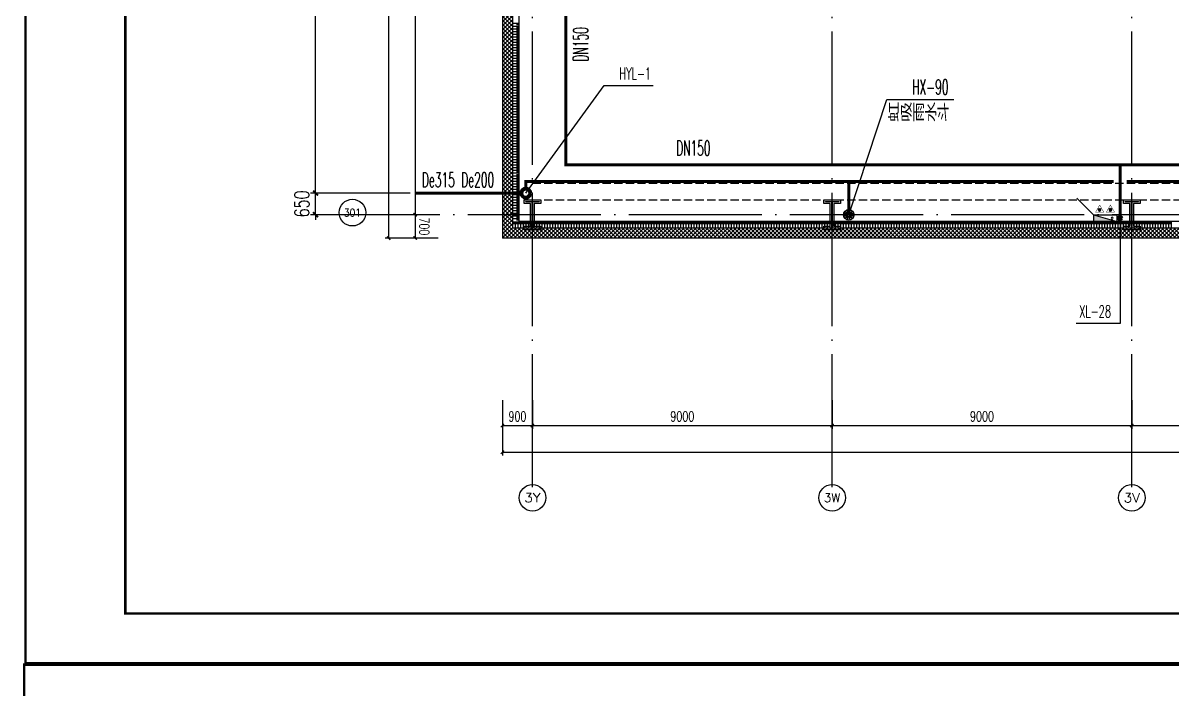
# Model space of a CAD drawing. Extents: x -452079 to 117456, y 3902 to 836955.
# Drawn here: x -328156 to -293645, y 534683 to 554677 of the extents above; entities that cross this region are included whole.
import ezdxf
from ezdxf.enums import TextEntityAlignment as Align

# ---------------------------------------------------------------- set-up
doc = ezdxf.new("R2010")
doc.units = 0
doc.header["$LTSCALE"] = 1000
doc.header["$MEASUREMENT"] = 0
for name, pattern in [('DASH', [0.35, 0.25, -0.1]), ('DOTE', [2.42, 2, -0.2, 0.02, -0.2]), ('DOTE_30', [0.726, 0.6, -0.06, 0.006, -0.06])]:
    doc.linetypes.add(name, pattern=pattern)
for name, color, linetype in [('0-cxFrame', 155, 'Continuous'), ('99平面图例外参$0$A-HATCH-2', 251, 'Continuous'), ('A-AXIS-D', 1, 'Continuous'), ('A-AXIS-DOTE', 14, 'DOTE'), ('A-HATCH-2', 251, 'Continuous'), ('A-LIN-V', 9, 'Continuous'), ('A-WINDOW', 140, 'Continuous'), ('AS-COLN', 6, 'Continuous'), ('AS-WALL', 40, 'Continuous'), ('DIM_消防', 1, 'Continuous'), ('DIM_雨水', 4, 'Continuous'), ('PUB_HATCH', 8, 'Continuous'), ('PUB_TEXT', 7, 'Continuous'), ('SB_ZF消火栓', 10, 'Continuous'), ('SB_ZF消火栓M', 10, 'Continuous'), ('TEXT_消防', 1, 'Continuous'), ('TEXT_雨水', 4, 'Continuous'), ('TWT_DIM', 3, 'Continuous'), ('WALL', 2, 'Continuous'), ('文本', 4, 'Continuous'), ('虹吸雨水斗', 6, 'Continuous')]:
    doc.layers.add(name, color=color, linetype=linetype)
for name, color, linetype, lineweight in [('0-cxText', 131, 'Continuous', 25), ('Gps-ZF消防', 1, 'TG_X', 60), ('Gps-ZF雨水', 4, 'DOTE_30', 60), ('LG-ZF消防', 1, 'Continuous', 60), ('LG-ZF雨水', 4, 'Continuous', 60)]:
    doc.layers.add(name, color=color, linetype=linetype, lineweight=lineweight)
doc.styles.add('_TCH_AXIS', font='COMPLEX', dxfattribs={"bigfont": 'GBCBIG'})
doc.styles.add('_TCH_DIM', font='SIMPLEX', dxfattribs={"width": 0.75, "bigfont": '@1HZTXT'})
doc.styles.add('_TCH_DIM_T3', font='SIMPLEX', dxfattribs={"width": 0.705882, "bigfont": 'GBCBIG'})
doc.styles.add('_TWT_PIPEDN', font='SIMPLEX', dxfattribs={"width": 0.65, "height": 3.5, "bigfont": 'HZTXT'})
doc.styles.add('_TWT_SERIAL', font='SIMPLEX', dxfattribs={"width": 0.8, "height": 3, "bigfont": 'HZTXT'})
doc.styles.add('A-DIM_T3', font='SIMPLEX', dxfattribs={"width": 0.705882, "bigfont": 'GBCBIG'})
doc.styles.add('cx_tuming', font='')
doc.styles.add('cx_tuqian1', font='')
doc.styles.add('TG_LINETYPE', font='SIMPLEX', dxfattribs={"width": 0.8, "height": 3.5, "bigfont": 'HZTXT'})
doc.styles.add('黑体', font='', dxfattribs={"height": 12})
doc.styles.get('cx_tuming').set_extended_font_data('SimHei')
doc.styles.get('cx_tuqian1').set_extended_font_data('SimSun')
doc.styles.get('黑体').set_extended_font_data('SimHei')
doc.linetypes.add('TG_X', pattern='A,5,-0.3,["X",TG_LINETYPE,S=0.1,R=0,X=-0.23,Y=-0.15],0', length=5.3)
doc.dimstyles.new('_TCH_ARCH&&100', dxfattribs={"dimtxt": 297.5, "dimasz": 100, "dimexe": 100, "dimexo": 100, "dimgap": 126.25, "dimtad": 1, "dimdec": 0, "dimzin": 0, "dimdsep": 46, "dimtxsty": '_TCH_DIM_T3', "dimblk": 'ARCHTICK', "dimcen": 0.09, "dimclrt": 7, "dimazin": 2, "dimtfac": 1, "dimtdec": 0, "dimtix": 1, "dimtmove": 2, "dimatfit": 3, "dimfxl": 0, "dimtolj": 1, "dimtzin": 0, "dimarcsym": 0})
doc.dimstyles.new('_TCH_ARCH&&150', dxfattribs={"dimtxt": 446.25, "dimasz": 150, "dimexe": 150, "dimexo": 150, "dimgap": 189.375, "dimtad": 1, "dimdec": 0, "dimzin": 0, "dimdsep": 46, "dimtxsty": '_TCH_DIM_T3', "dimblk": 'ARCHTICK', "dimcen": 0.09, "dimclrt": 7, "dimazin": 2, "dimtfac": 1, "dimtdec": 0, "dimtix": 1, "dimtmove": 2, "dimatfit": 3, "dimfxl": 0, "dimtolj": 1, "dimtzin": 0, "dimarcsym": 0})
doc.dimstyles.new('A-DIM&&100', dxfattribs={"dimtxt": 297.5, "dimasz": 100, "dimexe": 100, "dimexo": 100, "dimgap": 126.25, "dimtad": 1, "dimdec": 0, "dimzin": 0, "dimdsep": 46, "dimtxsty": 'A-DIM_T3', "dimblk": 'ARCHTICK', "dimcen": 0.09, "dimclrt": 7, "dimazin": 2, "dimtfac": 1, "dimtdec": 0, "dimtix": 1, "dimtmove": 2, "dimatfit": 3, "dimfxl": 0, "dimtolj": 1, "dimtzin": 0, "dimarcsym": 0})
pattern_1 = [(45, (321432.36, -540023.96), (-60.000061, 60.000061), []), (135, (321432.36, -540023.96), (-60.000061, -60.000061), [])]

# ---------------------------------------------------------------- blocks, each defined once
blk = doc.blocks.new('_ArchTick')
at = {"color": 0, "linetype": 'ByBlock', "const_width": 0.4}
blk.add_lwpolyline([(-0.5, -0.5), (0.5, 0.5)], dxfattribs=at)
blk = doc.blocks.new('*D345')
at = {"layer": 'A-AXIS-D', "color": 0, "lineweight": -2, "transparency": 16777216}
for p, q in [((7618, 3326), (7618, 2468)), ((8518, 3326), (8518, 2468)), ((7618, 2568), (8518, 2568))]:
    blk.add_line(p, q, dxfattribs=at)
at = {"layer": 'A-AXIS-D', "color": 0, "lineweight": -2, "transparency": 16777216, "xscale": 100, "yscale": 100, "zscale": 100, "rotation": 180}
blk.add_blockref('_ArchTick', (7618, 2568), dxfattribs=at)
at = {"layer": 'A-AXIS-D', "color": 0, "lineweight": -2, "transparency": 16777216, "xscale": 100, "yscale": 100, "zscale": 100}
blk.add_blockref('_ArchTick', (8518, 2568), dxfattribs=at)
at = {"layer": 'A-AXIS-D', "color": 7, "transparency": 16777216, "insert": (8068, 2843), "char_height": 297.5, "attachment_point": 5, "style": '_TCH_DIM_T3'}
blk.add_mtext('\\A1;900', dxfattribs=at)
blk = doc.blocks.new('*D346')
at = {"layer": 'A-AXIS-D', "color": 0, "lineweight": -2, "transparency": 16777216}
for p, q in [((8518, 3326), (8518, 2468)), ((17518, 3326), (17518, 2468)), ((8518, 2568), (17518, 2568))]:
    blk.add_line(p, q, dxfattribs=at)
at = {"layer": 'A-AXIS-D', "color": 0, "lineweight": -2, "transparency": 16777216, "xscale": 100, "yscale": 100, "zscale": 100, "rotation": 180}
blk.add_blockref('_ArchTick', (8518, 2568), dxfattribs=at)
at = {"layer": 'A-AXIS-D', "color": 0, "lineweight": -2, "transparency": 16777216, "xscale": 100, "yscale": 100, "zscale": 100}
blk.add_blockref('_ArchTick', (17518, 2568), dxfattribs=at)
at = {"layer": 'A-AXIS-D', "color": 7, "transparency": 16777216, "insert": (13018, 2843), "char_height": 297.5, "attachment_point": 5, "style": '_TCH_DIM_T3'}
blk.add_mtext('\\A1;9000', dxfattribs=at)
blk = doc.blocks.new('*D347')
at = {"layer": 'A-AXIS-D', "color": 0, "lineweight": -2, "transparency": 16777216}
for p, q in [((17518, 3326), (17518, 2468)), ((26518, 3326), (26518, 2468)), ((17518, 2568), (26518, 2568))]:
    blk.add_line(p, q, dxfattribs=at)
at = {"layer": 'A-AXIS-D', "color": 0, "lineweight": -2, "transparency": 16777216, "xscale": 100, "yscale": 100, "zscale": 100, "rotation": 180}
blk.add_blockref('_ArchTick', (17518, 2568), dxfattribs=at)
at = {"layer": 'A-AXIS-D', "color": 0, "lineweight": -2, "transparency": 16777216, "xscale": 100, "yscale": 100, "zscale": 100}
blk.add_blockref('_ArchTick', (26518, 2568), dxfattribs=at)
at = {"layer": 'A-AXIS-D', "color": 7, "transparency": 16777216, "insert": (22018, 2843), "char_height": 297.5, "attachment_point": 5, "style": '_TCH_DIM_T3'}
blk.add_mtext('\\A1;9000', dxfattribs=at)
blk = doc.blocks.new('*D348')
at = {"layer": 'A-AXIS-D', "color": 0, "lineweight": -2, "transparency": 16777216}
for p, q in [((26518, 3326), (26518, 2468)), ((30518, 3326), (30518, 2468)), ((26518, 2568), (30518, 2568))]:
    blk.add_line(p, q, dxfattribs=at)
at = {"layer": 'A-AXIS-D', "color": 0, "lineweight": -2, "transparency": 16777216, "xscale": 100, "yscale": 100, "zscale": 100, "rotation": 180}
blk.add_blockref('_ArchTick', (26518, 2568), dxfattribs=at)
at = {"layer": 'A-AXIS-D', "color": 0, "lineweight": -2, "transparency": 16777216, "xscale": 100, "yscale": 100, "zscale": 100}
blk.add_blockref('_ArchTick', (30518, 2568), dxfattribs=at)
at = {"layer": 'A-AXIS-D', "color": 7, "transparency": 16777216, "insert": (28518, 2843), "char_height": 297.5, "attachment_point": 5, "style": '_TCH_DIM_T3'}
blk.add_mtext('\\A1;4000', dxfattribs=at)
blk = doc.blocks.new('*D341')
at = {"layer": 'A-AXIS-D', "color": 0, "lineweight": -2, "transparency": 16777216}
for p, q in [((5683, 26846), (4897, 26846)), ((4997, 26846), (4997, 8896)), ((5683, 8896), (4897, 8896))]:
    blk.add_line(p, q, dxfattribs=at)
at = {"layer": 'A-AXIS-D', "color": 0, "lineweight": -2, "transparency": 16777216, "xscale": 100, "yscale": 100, "zscale": 100}
for p, rotation in [((4997, 26846), 90), ((4997, 8896), 270)]:
    blk.add_blockref('_ArchTick', p, dxfattribs=dict(at, rotation=rotation))
at = {"layer": 'A-AXIS-D', "color": 7, "transparency": 16777216, "insert": (5272, 17871), "char_height": 297.5, "attachment_point": 5, "rotation": 270, "style": 'A-DIM_T3'}
blk.add_mtext('\\A1;17950', dxfattribs=at)
blk = doc.blocks.new('*D342')
at = {"layer": 'A-AXIS-D', "color": 0, "lineweight": -2, "transparency": 16777216}
for p, q in [((5683, 8896), (4897, 8896)), ((4997, 8896), (4997, 8196)), ((5683, 8196), (4897, 8196))]:
    blk.add_line(p, q, dxfattribs=at)
at = {"layer": 'A-AXIS-D', "color": 0, "lineweight": -2, "transparency": 16777216, "xscale": 100, "yscale": 100, "zscale": 100}
for p, rotation in [((4997, 8896), 90), ((4997, 8196), 270)]:
    blk.add_blockref('_ArchTick', p, dxfattribs=dict(at, rotation=rotation))
at = {"layer": 'A-AXIS-D', "color": 7, "transparency": 16777216, "insert": (5272, 8546), "char_height": 297.5, "attachment_point": 5, "rotation": 270, "style": 'A-DIM_T3'}
blk.add_mtext('\\A1;700', dxfattribs=at)
blk = doc.blocks.new('*D369')
at = {"layer": 'A-AXIS-D', "color": 0, "lineweight": -2, "transparency": 16777216}
for p, q in [((7618, 3226), (7618, 1668)), ((193318, 3226), (193318, 1668)), ((7618, 1768), (193318, 1768))]:
    blk.add_line(p, q, dxfattribs=at)
at = {"layer": 'A-AXIS-D', "color": 0, "lineweight": -2, "transparency": 16777216, "xscale": 100, "yscale": 100, "zscale": 100, "rotation": 180}
blk.add_blockref('_ArchTick', (7618, 1768), dxfattribs=at)
at = {"layer": 'A-AXIS-D', "color": 0, "lineweight": -2, "transparency": 16777216, "xscale": 100, "yscale": 100, "zscale": 100}
blk.add_blockref('_ArchTick', (193318, 1768), dxfattribs=at)
at = {"layer": 'A-AXIS-D', "color": 7, "transparency": 16777216, "insert": (100468, 2043), "char_height": 297.5, "attachment_point": 5, "style": '_TCH_DIM_T3'}
blk.add_mtext('\\A1;185700', dxfattribs=at)
blk = doc.blocks.new('*D370')
at = {"layer": 'A-AXIS-D', "color": 0, "lineweight": -2, "transparency": 16777216}
for p, q in [((5583, 81396), (4097, 81396)), ((4197, 81396), (4197, 8196)), ((5583, 8196), (4097, 8196))]:
    blk.add_line(p, q, dxfattribs=at)
at = {"layer": 'A-AXIS-D', "color": 0, "lineweight": -2, "transparency": 16777216, "xscale": 100, "yscale": 100, "zscale": 100}
for p, rotation in [((4197, 81396), 90), ((4197, 8196), 270)]:
    blk.add_blockref('_ArchTick', p, dxfattribs=dict(at, rotation=rotation))
at = {"layer": 'A-AXIS-D', "color": 7, "transparency": 16777216, "insert": (4472, 44796), "char_height": 297.5, "attachment_point": 5, "rotation": 270, "style": 'A-DIM_T3'}
blk.add_mtext('\\A1;73200', dxfattribs=at)
blk = doc.blocks.new('4324324')
at = {"layer": 'A-HATCH-2', "color": 8, "linetype": 'DASH'}
for p, q in [((-312854, 549870), (-138054, 549870)), ((-312854, 549370), (-138054, 549370))]:
    blk.add_line(p, q, dxfattribs=at)
blk = doc.blocks.new('w42343243')
at = {"layer": 'A-HATCH-2', "color": 2}
blk.add_lwpolyline([(-165104, 621070), (-164604, 621070), (-164604, 620958), (-164800, 620958), (-164800, 620282), (-164604, 620282), (-164604, 620170), (-165104, 620170), (-165104, 620282), (-164908, 620282), (-164908, 620958), (-165104, 620958)], close=True, dxfattribs=at)
at = {"layer": 'AS-COLN', "color": 8}
blk.add_lwpolyline([(-165054, 621020), (-164654, 621020), (-164654, 621008), (-164850, 621008), (-164850, 620232), (-164654, 620232), (-164654, 620220), (-165054, 620220), (-165054, 620232), (-164858, 620232), (-164858, 621008), (-165054, 621008)], close=True, dxfattribs=at)
blk = doc.blocks.new('42343')
at = {"layer": 'A-WINDOW'}
for p in [(-148000, -71700), (-139000, -71700), (-130000, -71700)]:
    blk.add_blockref('w42343243', p, dxfattribs=at)
blk = doc.blocks.new('99平面图例外参$0$$LinePat$填挖边坡')
at = {"color": 8}
for p, q in [((0, 0), (0, -1500)), ((300, 0), (300, -600))]:
    blk.add_line(p, q, dxfattribs=at)
blk = doc.blocks.new('“奔腾”虹吸雨水斗')
at = {"layer": '虹吸雨水斗', "lineweight": 25}
for p, q in [((946944, 86685), (947028, 86658)), ((947028, 86641), (946944, 86614)), ((947032, 86673), (946946, 86692)), ((946946, 86607), (947032, 86625)), ((946982, 86753), (947040, 86688)), ((947040, 86611), (946982, 86546)), ((947052, 86699), (946987, 86758)), ((946987, 86541), (947052, 86600)), ((947048, 86793), (947066, 86707)), ((947066, 86592), (947048, 86506)), ((947082, 86711), (947055, 86795)), ((947055, 86504), (947082, 86587)), ((947125, 86795), (947098, 86711)), ((947098, 86587), (947125, 86504)), ((947114, 86707), (947132, 86793)), ((947132, 86506), (947114, 86592)), ((947194, 86758), (947128, 86699)), ((947128, 86600), (947194, 86541)), ((947140, 86688), (947199, 86753)), ((947199, 86546), (947140, 86611)), ((947234, 86692), (947148, 86673)), ((947148, 86625), (947234, 86607)), ((947152, 86658), (947236, 86685)), ((947236, 86614), (947152, 86641))]:
    blk.add_line(p, q, dxfattribs=at)
for radius in [150, 47.6]:
    blk.add_circle((947090, 86649), radius, dxfattribs=at)
for centre, start, end in [((947025, 86649), 291.6382, 68.3675), ((947034, 86682), 261.6382, 38.3675), ((947034, 86617), 321.6382, 98.3675), ((947057, 86706), 231.6382, 8.3675), ((947057, 86593), 351.6382, 128.3675), ((947090, 86715), 201.6382, 338.3675), ((947090, 86584), 21.6382, 158.3675), ((947123, 86706), 171.6382, 308.3675), ((947123, 86593), 51.6382, 188.3675), ((947147, 86682), 141.6382, 278.3675), ((947147, 86617), 81.6382, 218.3675), ((947155, 86649), 111.6382, 248.3675)]:
    blk.add_arc(centre, 8.82, start, end, dxfattribs=at)
blk = doc.blocks.new('A$C5D961328')
at = {"layer": 'SB_ZF消火栓', "linetype": 'Continuous'}
h = blk.add_hatch(dxfattribs=at)
h.set_pattern_fill('ANSI31', color=256, scale=129.330432, angle=270, style=0)
h.set_pattern_definition([(45, (-18410.044, -5691.868), (11.431303, -11.431303), [])])
h.paths.add_polyline_path([(228, 343), (228, 427), (153, 427), (153, 343)])
h = blk.add_hatch(dxfattribs=at)
h.set_pattern_fill('ANSI31', color=256, scale=129.330432, angle=270, style=0)
h.set_pattern_definition([(45, (-18087.504, -5691.868), (11.431303, -11.431303), [])])
h.paths.add_polyline_path([(550, 343), (550, 427), (475, 427), (475, 343)])
at = {"layer": 'SB_ZF消火栓'}
blk.add_hatch(color=256, dxfattribs=at).paths.add_polyline_path([(0, 40), (700, 40), (700, 240)])
for p, q in [((1195, 735), (700, 240)), ((700, 240), (0, 240)), ((0, 240), (0, 40)), ((700, 240), (0, 40)), ((0, 40), (700, 40)), ((700, 240), (700, 40))]:
    blk.add_line(p, q, dxfattribs=at)
at = {"layer": 'SB_ZF消火栓', "linetype": 'Continuous'}
for points, const_width in [([(312, 321), (190, 531), (69, 321), (312, 321), (190, 531)], 12.9), ([(228, 343), (228, 427), (153, 427), (153, 343), (228, 343)], 7.76), ([(634, 321), (513, 531), (392, 321), (634, 321), (513, 531)], 12.9), ([(550, 343), (550, 427), (475, 427), (475, 343), (550, 343)], 7.76)]:
    blk.add_lwpolyline(points, dxfattribs=dict(at, const_width=const_width))
at = {"layer": 'SB_ZF消火栓', "color": 1}
blk.add_circle((140, 140), 32.5, dxfattribs=at)
blk = doc.blocks.new('TK22.A0+1 L(Dragon)')
at = {"layer": '0-cxFrame', "color": 7, "const_width": 0.5}
blk.add_lwpolyline([(0, 0), (-1485, 0), (-1485, 841), (0, 841)], close=True, dxfattribs=at)
at = {"layer": '0-cxFrame', "const_width": 0.5}
blk.add_lwpolyline([(-80, 10), (-1465, 10), (-1465, 831), (-80, 831)], close=True, dxfattribs=at)
at = {"style": '黑体', "flags": 4}
blk.add_attdef('图幅', text='', height=3.3, dxfattribs=at).set_placement((-40, 3), align=Align.RIGHT)
at = {"layer": '0-cxText', "flags": 4}
for tag, height, style, p in [('建设单位', 3.5, 'cx_tuming', (-45, 240)), ('项目名称', 3.5, 'cx_tuming', (-45, 210)), ('子项名称', 3.5, 'cx_tuming', (-45, 180)), ('工程编号', 3.3, 'cx_tuqian1', (-35, 165)), ('图名1', 3.5, 'cx_tuming', (-45, 87)), ('图名2', 3.5, 'cx_tuming', (-45, 79)), ('图名3', 3.5, 'cx_tuming', (-45, 71)), ('出图日期', 3.3, 'cx_tuqian1', (-39, 60)), ('专业', 3.3, 'cx_tuqian1', (-55, 52)), ('版次', 3.3, 'cx_tuqian1', (-20, 44)), ('图号', 3.3, 'cx_tuqian1', (-55, 44))]:
    blk.add_attdef(tag, text='', height=height, dxfattribs=dict(at, style=style)).set_placement(p, align=Align.MIDDLE)
blk = doc.blocks.new('*D445')
at = {"layer": 'TWT_DIM', "color": 0, "lineweight": -2, "transparency": 16777216}
for p, q in [((-316526, 566220), (-319519, 566220)), ((-319369, 549570), (-319369, 566220)), ((-316526, 549570), (-319519, 549570))]:
    blk.add_line(p, q, dxfattribs=at)
at = {"layer": 'TWT_DIM', "color": 0, "lineweight": -2, "transparency": 16777216, "xscale": 150, "yscale": 150, "zscale": 150}
for p, rotation in [((-319369, 566220), 90), ((-319369, 549570), 270)]:
    blk.add_blockref('_ArchTick', p, dxfattribs=dict(at, rotation=rotation))
at = {"layer": 'TWT_DIM', "color": 7, "transparency": 16777216, "insert": (-319782, 557895), "char_height": 446.2, "attachment_point": 5, "rotation": 90, "style": '_TCH_DIM_T3'}
blk.add_mtext('\\A1;16650', dxfattribs=at)
blk = doc.blocks.new('*D446')
at = {"layer": 'TWT_DIM', "color": 0, "lineweight": -2, "transparency": 16777216}
for p, q in [((-316526, 549570), (-319519, 549570)), ((-319369, 549570), (-319369, 549720)), ((-319369, 548920), (-319369, 549570)), ((-316526, 548920), (-319519, 548920)), ((-319369, 548920), (-319369, 548770))]:
    blk.add_line(p, q, dxfattribs=at)
at = {"layer": 'TWT_DIM', "color": 0, "lineweight": -2, "transparency": 16777216, "xscale": 150, "yscale": 150, "zscale": 150}
for p, rotation in [((-319369, 549570), 270), ((-319369, 548920), 90)]:
    blk.add_blockref('_ArchTick', p, dxfattribs=dict(at, rotation=rotation))
at = {"layer": 'TWT_DIM', "color": 7, "transparency": 16777216, "insert": (-319782, 549245), "char_height": 446.2, "attachment_point": 5, "rotation": 90, "style": '_TCH_DIM_T3'}
blk.add_mtext('\\A1;650', dxfattribs=at)
blk = doc.blocks.new('A$C515E426B')
at = {"layer": 'PUB_HATCH'}
h = blk.add_hatch(dxfattribs=at)
h.set_pattern_fill('多孔材料', color=256, scale=30, style=0)
h.set_pattern_definition(pattern_1)
h.paths.add_polyline_path([(7618.2, 24846), (7618.2, 8196), (7918.2, 8496), (7918.2, 24846)])
h = blk.add_hatch(dxfattribs=at)
h.set_pattern_fill('多孔材料', color=256, scale=30, style=0)
h.set_pattern_definition(pattern_1)
h.paths.add_polyline_path([(40218.2, 8196), (39918.2, 8496), (7918.2, 8496), (7618.2, 8196)])
at = {"layer": 'A-AXIS-D'}
for centre in [(3111.5, 8960.3), (8518.2, 400), (17518.2, 400), (26518.2, 400)]:
    blk.add_circle(centre, 400, dxfattribs=at)
at = {"layer": 'A-AXIS-DOTE', "color": 8, "ltscale": 2}
for p, q in [((8518.2, 716), (8518.2, 86931)), ((17518.2, 716), (17518.2, 86200)), ((26518.2, 716), (26518.2, 86200)), ((199332.4, 8896), (3362.4, 8896))]:
    blk.add_line(p, q, dxfattribs=at)
at = {"layer": 'A-LIN-V'}
for p, q in [((8118.2, 8696), (8118.2, 27230.2)), ((39318.2, 8696), (8118.2, 8696))]:
    blk.add_line(p, q, dxfattribs=at)
at = {"layer": 'AS-WALL'}
for p, q in [((7618.2, 24846), (7618.2, 8196)), ((7918.2, 24846), (7918.2, 8496)), ((39918.2, 8496), (7918.2, 8496)), ((40218.2, 8196), (7618.2, 8196))]:
    blk.add_line(p, q, dxfattribs=at)
at = {"layer": '99平面图例外参$0$A-HATCH-2', "color": 203, "xscale": 0.1337246376890766, "yscale": 0.1333333333333333, "zscale": 0.1333333333333333, "rotation": 270.0000000008202}
for p in [(8118.2, 14633.4), (8118.2, 14553.1), (8118.2, 14472.9), (8118.2, 14392.7), (8118.2, 14312.4), (8118.2, 14232.2), (8118.2, 14152), (8118.2, 14071.7), (8118.2, 13991.5), (8118.2, 13911.2), (8118.2, 13831), (8118.2, 13750.8), (8118.2, 13670.5), (8118.2, 13590.3), (8118.2, 13510.1), (8118.2, 13429.8), (8118.2, 13349.6), (8118.2, 13269.4), (8118.2, 13189.1), (8118.2, 13108.9), (8118.2, 13028.7), (8118.2, 12948.4), (8118.2, 12868.2), (8118.2, 12788), (8118.2, 12707.7), (8118.2, 12627.5), (8118.2, 12547.3), (8118.2, 12467), (8118.2, 12386.8), (8118.2, 12306.6), (8118.2, 12226.3), (8118.2, 12146.1), (8118.2, 12065.8), (8118.2, 11985.6), (8118.2, 11905.4), (8118.2, 11825.1), (8118.2, 11744.9), (8118.2, 11664.7), (8118.2, 11584.4), (8118.2, 11504.2), (8118.2, 11424), (8118.2, 11343.7), (8118.2, 11263.5), (8118.2, 11183.3), (8118.2, 11103), (8118.2, 11022.8), (8118.2, 10942.6), (8118.2, 10862.3), (8118.2, 10782.1), (8118.2, 10701.9), (8118.2, 10621.6), (8118.2, 10541.4), (8118.2, 10461.2), (8118.2, 10380.9), (8118.2, 10300.7), (8118.2, 10220.4), (8118.2, 10140.2), (8118.2, 10060), (8118.2, 9979.7), (8118.2, 9899.5), (8118.2, 9819.3), (8118.2, 9739), (8118.2, 9658.8), (8118.2, 9578.6), (8118.2, 9498.3), (8118.2, 9418.1), (8118.2, 9337.9), (8118.2, 9257.6), (8118.2, 9177.4), (8118.2, 9097.2), (8118.2, 9016.9), (8118.2, 8936.7), (8118.2, 8856.5), (8118.2, 8776.2)]:
    blk.add_blockref('99平面图例外参$0$$LinePat$填挖边坡', p, dxfattribs=at)
at = {"layer": '99平面图例外参$0$A-HATCH-2', "color": 203, "xscale": -0.1335034007147995, "yscale": 0.1333333333333333, "zscale": 0.1333333333333333}
for p in [(7998.3, 8696), (8078.4, 8696), (8158.5, 8696), (8238.6, 8696), (8318.7, 8696), (8398.8, 8696), (8478.9, 8696), (8559, 8696), (8639.1, 8696), (8719.2, 8696), (8799.3, 8696), (8879.4, 8696), (8959.5, 8696), (9039.6, 8696), (9119.7, 8696), (9199.8, 8696), (9279.9, 8696), (9360, 8696), (9440.1, 8696), (9520.2, 8696), (9600.3, 8696), (9680.4, 8696), (9760.5, 8696), (9840.6, 8696), (9920.7, 8696), (10000.8, 8696), (10080.9, 8696), (10161, 8696), (10241.1, 8696), (10321.2, 8696), (10401.3, 8696), (10481.4, 8696), (10561.5, 8696), (10641.6, 8696), (10721.8, 8696), (10801.9, 8696), (10882, 8696), (10962.1, 8696), (11042.2, 8696), (11122.3, 8696), (11202.4, 8696), (11282.5, 8696), (11362.6, 8696), (11442.7, 8696), (11522.8, 8696), (11602.9, 8696), (11683, 8696), (11763.1, 8696), (11843.2, 8696), (11923.3, 8696), (12003.4, 8696), (12083.5, 8696), (12163.6, 8696), (12243.7, 8696), (12323.8, 8696), (12403.9, 8696), (12484, 8696), (12564.1, 8696), (12644.2, 8696), (12724.3, 8696), (12804.4, 8696), (12884.5, 8696), (12964.6, 8696), (13044.7, 8696), (13124.8, 8696), (13204.9, 8696), (13285, 8696), (13365.1, 8696), (13445.2, 8696), (13525.3, 8696), (13605.4, 8696), (13685.5, 8696), (13765.6, 8696), (13845.7, 8696), (13925.8, 8696), (14005.9, 8696), (14086, 8696), (14166.1, 8696), (14246.2, 8696), (14326.3, 8696), (14406.4, 8696), (14486.5, 8696), (14566.6, 8696), (14646.8, 8696), (14726.9, 8696), (14807, 8696), (14887.1, 8696), (14967.2, 8696), (15047.3, 8696), (15127.4, 8696), (15207.5, 8696), (15287.6, 8696), (15367.7, 8696), (15447.8, 8696), (15527.9, 8696), (15608, 8696), (15688.1, 8696), (15768.2, 8696), (15848.3, 8696), (15928.4, 8696), (16008.5, 8696), (16088.6, 8696), (16168.7, 8696), (16248.8, 8696), (16328.9, 8696), (16409, 8696), (16489.1, 8696), (16569.2, 8696), (16649.3, 8696), (16729.4, 8696), (16809.5, 8696), (16889.6, 8696), (16969.7, 8696), (17049.8, 8696), (17129.9, 8696), (17210, 8696), (17290.1, 8696), (17370.2, 8696), (17450.3, 8696), (17530.4, 8696), (17610.5, 8696), (17690.6, 8696), (17770.7, 8696), (17850.8, 8696), (17930.9, 8696), (18011, 8696), (18091.1, 8696), (18171.2, 8696), (18251.3, 8696), (18331.4, 8696), (18411.5, 8696), (18491.6, 8696), (18571.8, 8696), (18651.9, 8696), (18732, 8696), (18812.1, 8696), (18892.2, 8696), (18972.3, 8696), (19052.4, 8696), (19132.5, 8696), (19212.6, 8696), (19292.7, 8696), (19372.8, 8696), (19452.9, 8696), (19533, 8696), (19613.1, 8696), (19693.2, 8696), (19773.3, 8696), (19853.4, 8696), (19933.5, 8696), (20013.6, 8696), (20093.7, 8696), (20173.8, 8696), (20253.9, 8696), (20334, 8696), (20414.1, 8696), (20494.2, 8696), (20574.3, 8696), (20654.4, 8696), (20734.5, 8696), (20814.6, 8696), (20894.7, 8696), (20974.8, 8696), (21054.9, 8696), (21135, 8696), (21215.1, 8696), (21295.2, 8696), (21375.3, 8696), (21455.4, 8696), (21535.5, 8696), (21615.6, 8696), (21695.7, 8696), (21775.8, 8696), (21855.9, 8696), (21936, 8696), (22016.1, 8696), (22096.2, 8696), (22176.3, 8696), (22256.4, 8696), (22336.5, 8696), (22416.6, 8696), (22496.8, 8696), (22576.9, 8696), (22657, 8696), (22737.1, 8696), (22817.2, 8696), (22897.3, 8696), (22977.4, 8696), (23057.5, 8696), (23137.6, 8696), (23217.7, 8696), (23297.8, 8696), (23377.9, 8696), (23458, 8696), (23538.1, 8696), (23618.2, 8696), (23698.3, 8696), (23778.4, 8696), (23858.5, 8696), (23938.6, 8696), (24018.7, 8696), (24098.8, 8696), (24178.9, 8696), (24259, 8696), (24339.1, 8696), (24419.2, 8696), (24499.3, 8696), (24579.4, 8696), (24659.5, 8696), (24739.6, 8696), (24819.7, 8696), (24899.8, 8696), (24979.9, 8696), (25060, 8696), (25140.1, 8696), (25220.2, 8696), (25300.3, 8696), (25380.4, 8696), (25460.5, 8696), (25540.6, 8696), (25620.7, 8696), (25700.8, 8696), (25780.9, 8696), (25861, 8696), (25941.1, 8696), (26021.2, 8696), (26101.3, 8696), (26181.4, 8696), (26261.5, 8696), (26341.6, 8696), (26421.8, 8696), (26501.9, 8696), (26582, 8696), (26662.1, 8696), (26742.2, 8696), (26822.3, 8696), (26902.4, 8696), (26982.5, 8696), (27062.6, 8696), (27142.7, 8696), (27222.8, 8696), (27302.9, 8696), (27383, 8696), (27463.1, 8696), (27543.2, 8696), (27623.3, 8696), (27703.4, 8696)]:
    blk.add_blockref('99平面图例外参$0$$LinePat$填挖边坡', p, dxfattribs=at)
at = {"layer": 'A-WINDOW'}
for name in ['42343', '4324324']:
    blk.add_blockref(name, (321372.4, -540024), dxfattribs=at)
at = {"layer": 'PUB_TEXT', "style": '_TCH_AXIS'}
for s, height, p, p2 in [('301', 224.46, (2854.9, 8848.1), (3368, 8848.1)), ('3Y', 270.86, (8273.1, 264.6), (8763.2, 264.6)), ('3W', 255.29, (17269, 272.4), (17767.4, 272.4)), ('3V', 276.42, (26274.7, 261.8), (26761.7, 261.8))]:
    blk.add_text(s, height=height, dxfattribs=at).set_placement(p, p2, align=Align.FIT)
at = {"layer": 'A-AXIS-D'}
for base, p1, p2, picture, middle in [((4196.5, 8196), (5682.9, 81396), (5682.9, 8196), '*D370', (4471.5, 44796)), ((4996.5, 8896), (5782.9, 26846), (5782.9, 8896), '*D341', (5271.5, 17871)), ((4996.5, 8196), (5782.9, 8896), (5782.9, 8196), '*D342', (5271.5, 8546))]:
    dim = blk.add_linear_dim(base=base, p1=p1, p2=p2, angle=270, dimstyle='A-DIM&&100', override={"dimgap": 0}, dxfattribs=at)
    dim.commit()
    dim.dimension.update_dxf_attribs({"geometry": picture, "text_midpoint": middle, "dimtype": 161, "text_rotation": 270})
for base, p1, p2, picture, middle in [((8518.2, 2568.3), (7618.2, 3426.3), (8518.2, 3426.3), '*D345', (8068.2, 2843.3)), ((193318.2, 1768.3), (7618.2, 3326.3), (193318.2, 3326.3), '*D369', (100468.2, 2043.3)), ((17518.2, 2568.3), (8518.2, 3426.3), (17518.2, 3426.3), '*D346', (13018.2, 2843.3)), ((26518.2, 2568.3), (17518.2, 3426.3), (26518.2, 3426.3), '*D347', (22018.2, 2843.3)), ((30518.2, 2568.3), (26518.2, 3426.3), (30518.2, 3426.3), '*D348', (28518.2, 2843.3))]:
    dim = blk.add_linear_dim(base=base, p1=p1, p2=p2, angle=0, dimstyle='_TCH_ARCH&&100', override={"dimgap": 0}, dxfattribs=at)
    dim.commit()
    dim.dimension.update_dxf_attribs({"geometry": picture, "text_midpoint": middle, "dimtype": 161})

msp = doc.modelspace()

# ---------------------------------------------------------------- hatches: boundary and pattern name
at = {"layer": 'Gps-ZF消防'}
for points in [[(-311854.18, 550420), (-311899.18, 550420), (-311899.18, 550375)], [(-311854.18, 550420), (-311854.18, 550375), (-311899.18, 550375)]]:
    msp.add_hatch(color=256, dxfattribs=at).paths.add_polyline_path(points)
at = {"layer": 'Gps-ZF雨水'}
for points in [[(-313054.18, 549920), (-313099.18, 549920), (-313099.18, 549965)], [(-313054.18, 549920), (-313054.18, 549965), (-313099.18, 549965)]]:
    msp.add_hatch(color=256, dxfattribs=at).paths.add_polyline_path(points)

# ---------------------------------------------------------------- linework, layer by layer
at = {"layer": 'DIM_消防'}
for p, q in [((-295204.18, 548820), (-295204.18, 545660)), ((-295204.18, 545660), (-296521.19, 545660))]:
    msp.add_line(p, q, dxfattribs=at)
at = {"layer": 'DIM_雨水'}
for p, q in [((-313054.18, 549570), (-310704.49, 552797.82)), ((-310704.49, 552797.82), (-309228.34, 552797.82))]:
    msp.add_line(p, q, dxfattribs=at)
at = {"layer": 'Gps-ZF消防', "const_width": 90}
for points in [[(-311854.18, 550420), (-311854.18, 558908.89)], [(-311854.18, 550420), (-295204.18, 550420)], [(-295204.18, 548895), (-295204.18, 550420)], [(-295204.18, 550420), (-282204.18, 550420)]]:
    msp.add_lwpolyline(points, dxfattribs=at)
at = {"layer": 'Gps-ZF雨水', "const_width": 90}
for points in [[(-313054.18, 549720), (-313054.18, 549920)], [(-303354.18, 549920), (-313054.18, 549920)], [(-303354.18, 548920), (-303354.18, 549920)], [(-295399.18, 549920), (-303354.18, 549920)], [(-285854.18, 549920), (-295009.18, 549920)], [(-313204.18, 549570), (-316375.82, 549570)]]:
    msp.add_lwpolyline(points, dxfattribs=at)
at = {"layer": 'LG-ZF消防'}
msp.add_circle((-295204.18, 548820), 50, dxfattribs=at)
at = {"layer": 'LG-ZF雨水'}
for radius in [150, 120]:
    msp.add_circle((-313054.18, 549570), radius, dxfattribs=at)
at = {"layer": '文本'}
for p, q in [((-303354.18, 548920), (-302206.93, 552376.85)), ((-302206.93, 552376.85), (-300197.94, 552376.85))]:
    msp.add_line(p, q, dxfattribs=at)

# ---------------------------------------------------------------- block references
at = {"layer": '0-cxFrame', "xscale": 150, "yscale": 150, "zscale": 150}
for p in [(-105331.06, 535452.12), (-105368.56, 409264.62)]:
    msp.add_blockref('TK22.A0+1 L(Dragon)', p, dxfattribs=at)
at = {"layer": 'SB_ZF消火栓M', "xscale": -1}
msp.add_blockref('A$C5D961328', (-295304.18, 548679.96), dxfattribs=at)
at = {"layer": 'WALL'}
msp.add_blockref('A$C515E426B', (-321372.36, 540023.96), dxfattribs=at)
at = {"layer": '文本', "xscale": 1.061320754715, "yscale": 1.061320754715, "zscale": 1.061320754715}
msp.add_blockref('“奔腾”虹吸雨水斗', (-1308520.52, 456957.2), dxfattribs=at)

# ---------------------------------------------------------------- texts
at = {"layer": 'DIM_消防', "color": 7, "style": '_TWT_SERIAL', "width": 0.6}
msp.add_text('XL-28', height=360, dxfattribs=at).set_placement((-296431.19, 545840))
at = {"layer": 'DIM_雨水', "color": 7, "style": '_TWT_SERIAL', "width": 0.6}
msp.add_text('HYL-1', height=360, dxfattribs=at).set_placement((-310244.06, 552977.82))
at = {"layer": 'TEXT_消防', "style": '_TWT_PIPEDN', "width": 0.52}
msp.add_text('DN150', height=450, rotation=90, dxfattribs=at).set_placement((-311178.85, 553523.21))
msp.add_text('DN150', height=450, dxfattribs=at).set_placement((-308542.83, 550695))
at = {"layer": 'TEXT_雨水', "style": '_TWT_PIPEDN', "width": 0.52}
for s, p in [('De315', (-316174.46, 549743.97)), ('De200', (-314993.16, 549743.97))]:
    msp.add_text(s, height=450, dxfattribs=at).set_placement(p)
at = {"layer": '文本', "color": 7, "style": '_TCH_DIM'}
for s, height, width, p in [('HX-90', 446.25, 0.529412, (-301450.44, 552534.35)), ('虹吸雨水斗', 520.866, 0.75, (-302191.08, 551720.18))]:
    msp.add_text(s, height=height, dxfattribs=dict(at, width=width)).set_placement(p)

# ---------------------------------------------------------------- dimensions: what is measured, and where the dimension line sits
at = {"layer": 'TWT_DIM'}
for p1, p2, picture, middle in [((-316375.82, 549570), (-316375.82, 566220), '*D445', (-319781.77, 557895)), ((-316375.82, 548920), (-316375.82, 549570), '*D446', (-319781.77, 549245))]:
    dim = msp.add_aligned_dim(p1=p1, p2=p2, distance=2993.46, dimstyle='_TCH_ARCH&&150', dxfattribs=at)
    dim.commit()
    dim.dimension.update_dxf_attribs({"geometry": picture, "text_midpoint": middle})

doc.saveas('drawing.dxf')
